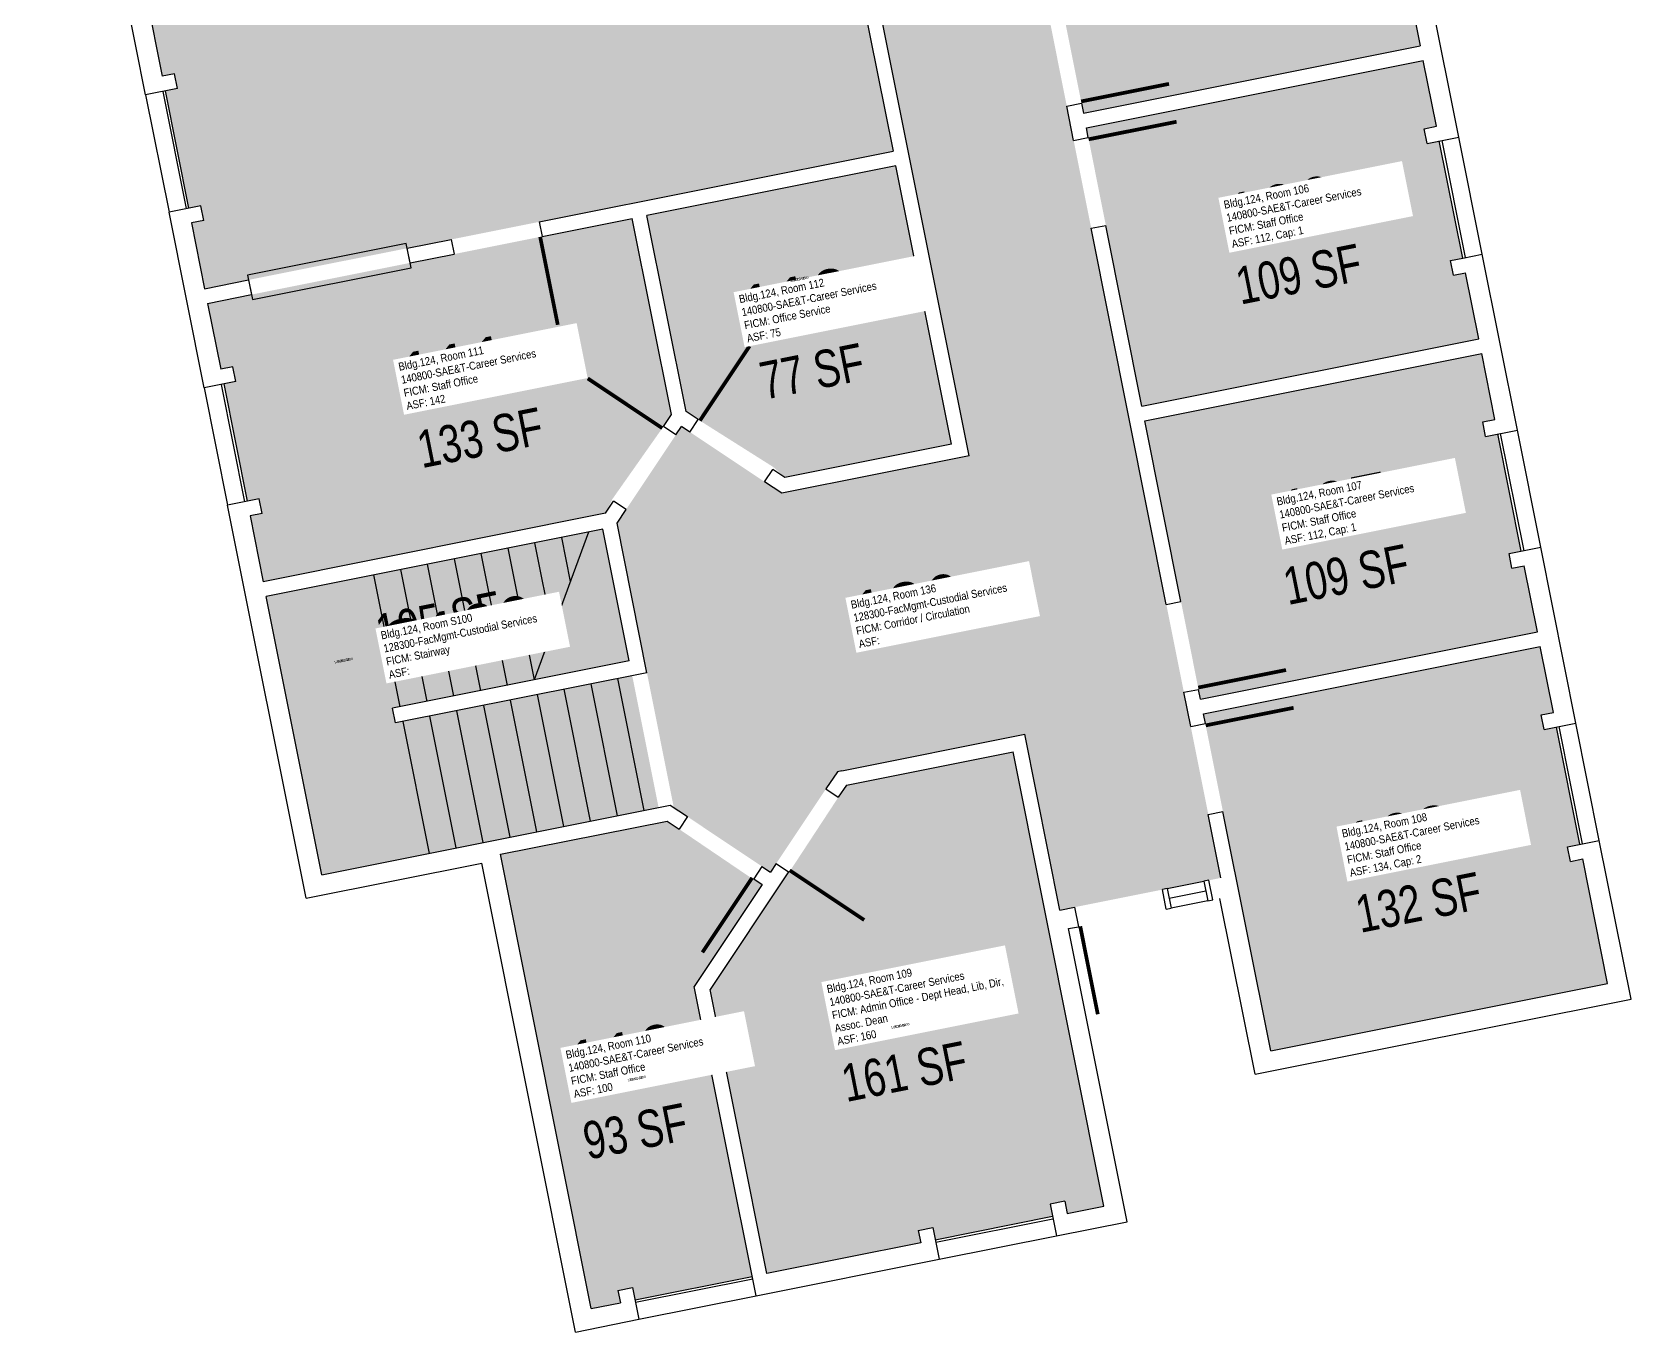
# Model space of a CAD drawing. Header units: inches. Extents: x 69201241 to 69203021, y 27664788 to 27666804.
# Drawn here: x 69201522 to 69202164, y 27664788 to 27665310 of the extents above; entities that cross this region are included whole.
import ezdxf
from ezdxf.enums import TextEntityAlignment as Align

# ---------------------------------------------------------------- set-up
doc = ezdxf.new("R2010")
doc.units = ezdxf.units.IN
doc.header["$LTSCALE"] = 100
doc.header["$MEASUREMENT"] = 0
for name, color, linetype in [('A-DOOR', 2, 'CONTINUOUS'), ('A-FLOR', 3, 'CONTINUOUS'), ('A-GLAZ', 1, 'CONTINUOUS'), ('A-IDEN-RNUM', 7, 'CONTINUOUS'), ('A-IDEN-SNUM', 4, 'CONTINUOUS'), ('A-IDEN-VNUM', 4, 'CONTINUOUS'), ('A-WALL', 5, 'CONTINUOUS'), ('AREA-TEXT', 3, 'CONTINUOUS'), ('Rooms-Category-Color', 7, 'CONTINUOUS'), ('Rooms-College-Color', 7, 'CONTINUOUS'), ('Rooms-Department-Color', 7, 'CONTINUOUS'), ('Rooms-Division-Color', 7, 'CONTINUOUS'), ('Rooms-Information', 7, 'CONTINUOUS')]:
    doc.layers.add(name, color=color, linetype=linetype)
doc.styles.add('CP_AREA', font='arial.ttf', dxfattribs={"height": 15})
doc.styles.add('CP_ROOMSNUMBER', font='arial.ttf', dxfattribs={"height": 1})
doc.styles.add('CP_ROOMVNUMBER', font='arial.ttf', dxfattribs={"width": 0.85, "height": 0.075})

msp = doc.modelspace()

# ---------------------------------------------------------------- hatches: boundary and pattern name
at = {"layer": 'Rooms-Category-Color', "true_color": 0xadadad}
for points in [[(69201934.87, 27664957.33), (69201920.76, 27665027.94), (69201850.16, 27665013.83), (69201847.22, 27665013.24), (69201845.5, 27665012.9), (69201840.88, 27665005.97), (69201820.91, 27664976.02), (69201818.63, 27664972.6), (69201815.2, 27664974.88), (69201785.25, 27664994.86), (69201779.8, 27664998.49), (69201768.97, 27665052.67), (69201767.8, 27665058.56), (69201757.41, 27665110.53), (69201756.97, 27665112.73), (69201760.61, 27665118.19), (69201780.58, 27665148.14), (69201782.86, 27665151.56), (69201786.29, 27665149.28), (69201816.24, 27665129.3), (69201823.16, 27665124.69), (69201898.42, 27665139.73), (69201812.2, 27665571.2), (69201805.15, 27665606.5), (69201778.89, 27665737.9), (69201771.84, 27665773.2), (69201764.98, 27665807.52), (69201767.92, 27665808.11), (69201829.7, 27665820.46), (69201830.29, 27665817.51), (69201831.46, 27665811.63), (69201836.56, 27665786.13), (69201843.61, 27665750.83), (69201846.36, 27665737.1), (69201849.1, 27665723.38), (69201850.27, 27665717.49), (69201853.41, 27665701.8), (69201867.71, 27665630.22), (69201869.28, 27665622.37), (69201883.59, 27665550.79), (69201886.72, 27665535.1), (69201887.9, 27665529.21), (69201890.64, 27665515.49), (69201893.38, 27665501.76), (69201900.44, 27665466.46), (69201905.53, 27665440.96), (69201906.71, 27665435.08), (69201924.35, 27665346.82), (69201925.52, 27665340.94), (69201930.62, 27665315.44), (69201937.67, 27665280.14), (69201940.41, 27665266.41), (69201943.16, 27665252.68), (69201944.33, 27665246.8), (69201947.47, 27665231.11), (69201961.77, 27665159.52), (69201963.34, 27665151.68), (69201972.35, 27665106.57), (69201977.64, 27665080.09), (69201984.7, 27665044.79), (69201985.48, 27665040.87), (69201987.44, 27665031.06), (69201994.5, 27664995.76), (69201999.59, 27664970.27), (69201940.76, 27664958.51)], [(69201773.67, 27664998.54), (69201638.35, 27664971.5), (69201616.2, 27665082.31), (69201616.01, 27665083.29), (69201751.33, 27665110.33), (69201761.91, 27665057.38), (69201666.79, 27665038.37), (69201667.97, 27665032.49), (69201763.09, 27665051.5)]]:
    msp.add_hatch(color=253, dxfattribs=at).paths.add_polyline_path(points)
at = {"layer": 'Rooms-Category-Color', "true_color": 0xfa9ba3}
for points in [[(69201542.72, 27665475.54), (69201537.82, 27665474.56), (69201528.42, 27665521.62), (69201533.32, 27665522.6), (69201532.14, 27665528.49), (69201527.24, 27665527.51), (69201522.14, 27665553), (69201521.95, 27665553.99), (69201798.48, 27665609.24), (69201799.27, 27665605.32), (69201806.32, 27665570.02), (69201867.85, 27665262.11), (69201725.66, 27665233.69), (69201690.36, 27665226.64), (69201672.71, 27665223.11), (69201608.97, 27665210.38), (69201591.32, 27665206.85), (69201586.03, 27665233.32), (69201590.93, 27665234.3), (69201589.75, 27665240.19), (69201584.85, 27665239.21), (69201578.38, 27665271.57), (69201577.21, 27665277.45), (69201575.44, 27665286.28), (69201580.35, 27665287.26), (69201579.17, 27665293.14), (69201574.27, 27665292.16), (69201562.51, 27665351), (69201567.41, 27665351.98), (69201566.24, 27665357.86), (69201561.34, 27665356.88), (69201559.57, 27665365.71), (69201558.4, 27665371.59), (69201551.93, 27665403.95), (69201556.83, 27665404.93), (69201555.66, 27665410.81), (69201550.75, 27665409.84), (69201540.76, 27665459.85), (69201539.58, 27665465.73), (69201539, 27665468.67), (69201543.9, 27665469.65)], [(69202074.37, 27665330.91), (69202069.47, 27665329.93), (69202068.29, 27665335.81), (69202073.2, 27665336.79), (69202063.79, 27665383.86), (69202058.89, 27665382.88), (69202057.71, 27665388.77), (69202062.61, 27665389.75), (69202057.32, 27665416.22), (69201922, 27665389.18), (69201936.5, 27665316.62), (69201943.55, 27665281.31), (69201944.34, 27665277.39), (69202079.66, 27665304.43)], [(69202082.4, 27665265.21), (69202081.23, 27665271.09), (69202086.13, 27665272.07), (69202080.84, 27665298.55), (69201945.51, 27665271.51), (69201946.3, 27665267.59), (69201953.35, 27665232.28), (69201967.85, 27665159.72), (69202103.18, 27665186.76), (69202097.89, 27665213.24), (69202092.98, 27665212.26), (69202091.81, 27665218.14), (69202096.71, 27665219.12), (69202087.3, 27665266.19)], [(69201789.62, 27665154.27), (69201819.78, 27665135.23), (69201824.42, 27665131.06), (69201891.36, 27665144.43), (69201869.03, 27665256.22), (69201769, 27665236.24), (69201784.73, 27665157.53)], [(69201613.27, 27665122.51), (69201614.44, 27665116.63), (69201609.54, 27665115.65), (69201611.11, 27665107.81), (69201614.64, 27665090.16), (69201614.83, 27665089.17), (69201752.38, 27665116.66), (69201755.06, 27665122.3), (69201775.59, 27665151.47), (69201778.85, 27665156.35), (69201763.12, 27665235.06), (69201726.84, 27665227.81), (69201691.53, 27665220.76), (69201673.88, 27665217.23), (69201610.14, 27665204.49), (69201592.49, 27665200.96), (69201596.02, 27665183.31), (69201597.2, 27665177.43), (69201597.78, 27665174.49), (69201602.69, 27665175.47), (69201603.86, 27665169.58), (69201598.96, 27665168.6), (69201608.37, 27665121.53)], [(69202115.32, 27665100.47), (69202120.22, 27665101.45), (69202110.82, 27665148.52), (69202105.92, 27665147.54), (69202104.74, 27665153.42), (69202109.64, 27665154.4), (69202104.35, 27665180.88), (69201969.03, 27665153.83), (69201983.53, 27665081.27), (69201990.58, 27665045.97), (69201991.37, 27665042.04), (69202126.69, 27665069.09), (69202121.4, 27665095.56), (69202116.5, 27665094.58)], [(69201993.33, 27665032.24), (69202000.38, 27664996.94), (69202019.58, 27664900.84), (69202154.91, 27664927.88), (69202144.92, 27664977.89), (69202140.01, 27664976.91), (69202138.84, 27664982.79), (69202143.74, 27664983.77), (69202134.33, 27665030.84), (69202129.43, 27665029.86), (69202128.25, 27665035.75), (69202133.16, 27665036.73), (69202127.87, 27665063.2), (69201992.54, 27665036.16)], [(69201820.28, 27664963.85), (69201826.13, 27664972.54), (69201845.88, 27665002.64), (69201846.63, 27665003.78), (69201847.74, 27665005.45), (69201849.11, 27665007.5), (69201916.05, 27665020.88), (69201952.5, 27664838.48), (69201937.79, 27664835.54), (69201936.81, 27664840.45), (69201930.93, 27664839.27), (69201931.91, 27664834.37), (69201884.84, 27664824.96), (69201883.86, 27664829.86), (69201877.98, 27664828.69), (69201878.96, 27664823.79), (69201817.18, 27664811.44), (69201794.4, 27664925.45)], [(69201764.22, 27664800.86), (69201811.29, 27664810.27), (69201788.02, 27664926.71), (69201815.12, 27664967.35), (69201811.72, 27664969.66), (69201781.92, 27664989.86), (69201780.79, 27664990.62), (69201778.92, 27664991.43), (69201777.07, 27664993.1), (69201710.13, 27664979.73), (69201746.57, 27664797.33), (69201758.34, 27664799.68), (69201757.36, 27664804.59), (69201763.24, 27664805.76)]]:
    msp.add_hatch(color=241, dxfattribs=at).paths.add_polyline_path(points)
at = {"layer": 'Rooms-College-Color', "true_color": 0xadadad}
for points in [[(69201934.87, 27664957.33), (69201920.76, 27665027.94), (69201850.16, 27665013.83), (69201847.22, 27665013.24), (69201845.5, 27665012.9), (69201840.88, 27665005.97), (69201820.91, 27664976.02), (69201818.63, 27664972.6), (69201815.2, 27664974.88), (69201785.25, 27664994.86), (69201779.8, 27664998.49), (69201768.97, 27665052.67), (69201767.8, 27665058.56), (69201757.41, 27665110.53), (69201756.97, 27665112.73), (69201760.61, 27665118.19), (69201780.58, 27665148.14), (69201782.86, 27665151.56), (69201786.29, 27665149.28), (69201816.24, 27665129.3), (69201823.16, 27665124.69), (69201898.42, 27665139.73), (69201812.2, 27665571.2), (69201805.15, 27665606.5), (69201778.89, 27665737.9), (69201771.84, 27665773.2), (69201764.98, 27665807.52), (69201767.92, 27665808.11), (69201829.7, 27665820.46), (69201830.29, 27665817.51), (69201831.46, 27665811.63), (69201836.56, 27665786.13), (69201843.61, 27665750.83), (69201846.36, 27665737.1), (69201849.1, 27665723.38), (69201850.27, 27665717.49), (69201853.41, 27665701.8), (69201867.71, 27665630.22), (69201869.28, 27665622.37), (69201883.59, 27665550.79), (69201886.72, 27665535.1), (69201887.9, 27665529.21), (69201890.64, 27665515.49), (69201893.38, 27665501.76), (69201900.44, 27665466.46), (69201905.53, 27665440.96), (69201906.71, 27665435.08), (69201924.35, 27665346.82), (69201925.52, 27665340.94), (69201930.62, 27665315.44), (69201937.67, 27665280.14), (69201940.41, 27665266.41), (69201943.16, 27665252.68), (69201944.33, 27665246.8), (69201947.47, 27665231.11), (69201961.77, 27665159.52), (69201963.34, 27665151.68), (69201972.35, 27665106.57), (69201977.64, 27665080.09), (69201984.7, 27665044.79), (69201985.48, 27665040.87), (69201987.44, 27665031.06), (69201994.5, 27664995.76), (69201999.59, 27664970.27), (69201940.76, 27664958.51)], [(69201773.67, 27664998.54), (69201638.35, 27664971.5), (69201616.2, 27665082.31), (69201616.01, 27665083.29), (69201751.33, 27665110.33), (69201761.91, 27665057.38), (69201666.79, 27665038.37), (69201667.97, 27665032.49), (69201763.09, 27665051.5)]]:
    msp.add_hatch(color=253, dxfattribs=at).paths.add_polyline_path(points)
at = {"layer": 'Rooms-College-Color', "true_color": 0x80bc67}
for points in [[(69201542.72, 27665475.54), (69201537.82, 27665474.56), (69201528.42, 27665521.62), (69201533.32, 27665522.6), (69201532.14, 27665528.49), (69201527.24, 27665527.51), (69201522.14, 27665553), (69201521.95, 27665553.99), (69201798.48, 27665609.24), (69201799.27, 27665605.32), (69201806.32, 27665570.02), (69201867.85, 27665262.11), (69201725.66, 27665233.69), (69201690.36, 27665226.64), (69201672.71, 27665223.11), (69201608.97, 27665210.38), (69201591.32, 27665206.85), (69201586.03, 27665233.32), (69201590.93, 27665234.3), (69201589.75, 27665240.19), (69201584.85, 27665239.21), (69201578.38, 27665271.57), (69201577.21, 27665277.45), (69201575.44, 27665286.28), (69201580.35, 27665287.26), (69201579.17, 27665293.14), (69201574.27, 27665292.16), (69201562.51, 27665351), (69201567.41, 27665351.98), (69201566.24, 27665357.86), (69201561.34, 27665356.88), (69201559.57, 27665365.71), (69201558.4, 27665371.59), (69201551.93, 27665403.95), (69201556.83, 27665404.93), (69201555.66, 27665410.81), (69201550.75, 27665409.84), (69201540.76, 27665459.85), (69201539.58, 27665465.73), (69201539, 27665468.67), (69201543.9, 27665469.65)], [(69202074.37, 27665330.91), (69202069.47, 27665329.93), (69202068.29, 27665335.81), (69202073.2, 27665336.79), (69202063.79, 27665383.86), (69202058.89, 27665382.88), (69202057.71, 27665388.77), (69202062.61, 27665389.75), (69202057.32, 27665416.22), (69201922, 27665389.18), (69201936.5, 27665316.62), (69201943.55, 27665281.31), (69201944.34, 27665277.39), (69202079.66, 27665304.43)], [(69202082.4, 27665265.21), (69202081.23, 27665271.09), (69202086.13, 27665272.07), (69202080.84, 27665298.55), (69201945.51, 27665271.51), (69201946.3, 27665267.59), (69201953.35, 27665232.28), (69201967.85, 27665159.72), (69202103.18, 27665186.76), (69202097.89, 27665213.24), (69202092.98, 27665212.26), (69202091.81, 27665218.14), (69202096.71, 27665219.12), (69202087.3, 27665266.19)], [(69201789.62, 27665154.27), (69201819.78, 27665135.23), (69201824.42, 27665131.06), (69201891.36, 27665144.43), (69201869.03, 27665256.22), (69201769, 27665236.24), (69201784.73, 27665157.53)], [(69201613.27, 27665122.51), (69201614.44, 27665116.63), (69201609.54, 27665115.65), (69201611.11, 27665107.81), (69201614.64, 27665090.16), (69201614.83, 27665089.17), (69201752.38, 27665116.66), (69201755.06, 27665122.3), (69201775.59, 27665151.47), (69201778.85, 27665156.35), (69201763.12, 27665235.06), (69201726.84, 27665227.81), (69201691.53, 27665220.76), (69201673.88, 27665217.23), (69201610.14, 27665204.49), (69201592.49, 27665200.96), (69201596.02, 27665183.31), (69201597.2, 27665177.43), (69201597.78, 27665174.49), (69201602.69, 27665175.47), (69201603.86, 27665169.58), (69201598.96, 27665168.6), (69201608.37, 27665121.53)], [(69202115.32, 27665100.47), (69202120.22, 27665101.45), (69202110.82, 27665148.52), (69202105.92, 27665147.54), (69202104.74, 27665153.42), (69202109.64, 27665154.4), (69202104.35, 27665180.88), (69201969.03, 27665153.83), (69201983.53, 27665081.27), (69201990.58, 27665045.97), (69201991.37, 27665042.04), (69202126.69, 27665069.09), (69202121.4, 27665095.56), (69202116.5, 27665094.58)], [(69201993.33, 27665032.24), (69202000.38, 27664996.94), (69202019.58, 27664900.84), (69202154.91, 27664927.88), (69202144.92, 27664977.89), (69202140.01, 27664976.91), (69202138.84, 27664982.79), (69202143.74, 27664983.77), (69202134.33, 27665030.84), (69202129.43, 27665029.86), (69202128.25, 27665035.75), (69202133.16, 27665036.73), (69202127.87, 27665063.2), (69201992.54, 27665036.16)], [(69201820.28, 27664963.85), (69201826.13, 27664972.54), (69201845.88, 27665002.64), (69201846.63, 27665003.78), (69201847.74, 27665005.45), (69201849.11, 27665007.5), (69201916.05, 27665020.88), (69201952.5, 27664838.48), (69201937.79, 27664835.54), (69201936.81, 27664840.45), (69201930.93, 27664839.27), (69201931.91, 27664834.37), (69201884.84, 27664824.96), (69201883.86, 27664829.86), (69201877.98, 27664828.69), (69201878.96, 27664823.79), (69201817.18, 27664811.44), (69201794.4, 27664925.45)], [(69201764.22, 27664800.86), (69201811.29, 27664810.27), (69201788.02, 27664926.71), (69201815.12, 27664967.35), (69201811.72, 27664969.66), (69201781.92, 27664989.86), (69201780.79, 27664990.62), (69201778.92, 27664991.43), (69201777.07, 27664993.1), (69201710.13, 27664979.73), (69201746.57, 27664797.33), (69201758.34, 27664799.68), (69201757.36, 27664804.59), (69201763.24, 27664805.76)]]:
    msp.add_hatch(color=83, dxfattribs=at).paths.add_polyline_path(points)
at = {"layer": 'Rooms-Department-Color', "true_color": 0xacacac}
for points in [[(69201934.87, 27664957.33), (69201920.76, 27665027.94), (69201850.16, 27665013.83), (69201847.22, 27665013.24), (69201845.5, 27665012.9), (69201840.88, 27665005.97), (69201820.91, 27664976.02), (69201818.63, 27664972.6), (69201815.2, 27664974.88), (69201785.25, 27664994.86), (69201779.8, 27664998.49), (69201768.97, 27665052.67), (69201767.8, 27665058.56), (69201757.41, 27665110.53), (69201756.97, 27665112.73), (69201760.61, 27665118.19), (69201780.58, 27665148.14), (69201782.86, 27665151.56), (69201786.29, 27665149.28), (69201816.24, 27665129.3), (69201823.16, 27665124.69), (69201898.42, 27665139.73), (69201812.2, 27665571.2), (69201805.15, 27665606.5), (69201778.89, 27665737.9), (69201771.84, 27665773.2), (69201764.98, 27665807.52), (69201767.92, 27665808.11), (69201829.7, 27665820.46), (69201830.29, 27665817.51), (69201831.46, 27665811.63), (69201836.56, 27665786.13), (69201843.61, 27665750.83), (69201846.36, 27665737.1), (69201849.1, 27665723.38), (69201850.27, 27665717.49), (69201853.41, 27665701.8), (69201867.71, 27665630.22), (69201869.28, 27665622.37), (69201883.59, 27665550.79), (69201886.72, 27665535.1), (69201887.9, 27665529.21), (69201890.64, 27665515.49), (69201893.38, 27665501.76), (69201900.44, 27665466.46), (69201905.53, 27665440.96), (69201906.71, 27665435.08), (69201924.35, 27665346.82), (69201925.52, 27665340.94), (69201930.62, 27665315.44), (69201937.67, 27665280.14), (69201940.41, 27665266.41), (69201943.16, 27665252.68), (69201944.33, 27665246.8), (69201947.47, 27665231.11), (69201961.77, 27665159.52), (69201963.34, 27665151.68), (69201972.35, 27665106.57), (69201977.64, 27665080.09), (69201984.7, 27665044.79), (69201985.48, 27665040.87), (69201987.44, 27665031.06), (69201994.5, 27664995.76), (69201999.59, 27664970.27), (69201940.76, 27664958.51)], [(69201773.67, 27664998.54), (69201638.35, 27664971.5), (69201616.2, 27665082.31), (69201616.01, 27665083.29), (69201751.33, 27665110.33), (69201761.91, 27665057.38), (69201666.79, 27665038.37), (69201667.97, 27665032.49), (69201763.09, 27665051.5)]]:
    msp.add_hatch(color=253, dxfattribs=at).paths.add_polyline_path(points)
at = {"layer": 'Rooms-Department-Color', "true_color": 0x604aed}
for points in [[(69201542.72, 27665475.54), (69201537.82, 27665474.56), (69201528.42, 27665521.62), (69201533.32, 27665522.6), (69201532.14, 27665528.49), (69201527.24, 27665527.51), (69201522.14, 27665553), (69201521.95, 27665553.99), (69201798.48, 27665609.24), (69201799.27, 27665605.32), (69201806.32, 27665570.02), (69201867.85, 27665262.11), (69201725.66, 27665233.69), (69201690.36, 27665226.64), (69201672.71, 27665223.11), (69201608.97, 27665210.38), (69201591.32, 27665206.85), (69201586.03, 27665233.32), (69201590.93, 27665234.3), (69201589.75, 27665240.19), (69201584.85, 27665239.21), (69201578.38, 27665271.57), (69201577.21, 27665277.45), (69201575.44, 27665286.28), (69201580.35, 27665287.26), (69201579.17, 27665293.14), (69201574.27, 27665292.16), (69201562.51, 27665351), (69201567.41, 27665351.98), (69201566.24, 27665357.86), (69201561.34, 27665356.88), (69201559.57, 27665365.71), (69201558.4, 27665371.59), (69201551.93, 27665403.95), (69201556.83, 27665404.93), (69201555.66, 27665410.81), (69201550.75, 27665409.84), (69201540.76, 27665459.85), (69201539.58, 27665465.73), (69201539, 27665468.67), (69201543.9, 27665469.65)], [(69202074.37, 27665330.91), (69202069.47, 27665329.93), (69202068.29, 27665335.81), (69202073.2, 27665336.79), (69202063.79, 27665383.86), (69202058.89, 27665382.88), (69202057.71, 27665388.77), (69202062.61, 27665389.75), (69202057.32, 27665416.22), (69201922, 27665389.18), (69201936.5, 27665316.62), (69201943.55, 27665281.31), (69201944.34, 27665277.39), (69202079.66, 27665304.43)], [(69202082.4, 27665265.21), (69202081.23, 27665271.09), (69202086.13, 27665272.07), (69202080.84, 27665298.55), (69201945.51, 27665271.51), (69201946.3, 27665267.59), (69201953.35, 27665232.28), (69201967.85, 27665159.72), (69202103.18, 27665186.76), (69202097.89, 27665213.24), (69202092.98, 27665212.26), (69202091.81, 27665218.14), (69202096.71, 27665219.12), (69202087.3, 27665266.19)], [(69201789.62, 27665154.27), (69201819.78, 27665135.23), (69201824.42, 27665131.06), (69201891.36, 27665144.43), (69201869.03, 27665256.22), (69201769, 27665236.24), (69201784.73, 27665157.53)], [(69201613.27, 27665122.51), (69201614.44, 27665116.63), (69201609.54, 27665115.65), (69201611.11, 27665107.81), (69201614.64, 27665090.16), (69201614.83, 27665089.17), (69201752.38, 27665116.66), (69201755.06, 27665122.3), (69201775.59, 27665151.47), (69201778.85, 27665156.35), (69201763.12, 27665235.06), (69201726.84, 27665227.81), (69201691.53, 27665220.76), (69201673.88, 27665217.23), (69201610.14, 27665204.49), (69201592.49, 27665200.96), (69201596.02, 27665183.31), (69201597.2, 27665177.43), (69201597.78, 27665174.49), (69201602.69, 27665175.47), (69201603.86, 27665169.58), (69201598.96, 27665168.6), (69201608.37, 27665121.53)], [(69202115.32, 27665100.47), (69202120.22, 27665101.45), (69202110.82, 27665148.52), (69202105.92, 27665147.54), (69202104.74, 27665153.42), (69202109.64, 27665154.4), (69202104.35, 27665180.88), (69201969.03, 27665153.83), (69201983.53, 27665081.27), (69201990.58, 27665045.97), (69201991.37, 27665042.04), (69202126.69, 27665069.09), (69202121.4, 27665095.56), (69202116.5, 27665094.58)], [(69201993.33, 27665032.24), (69202000.38, 27664996.94), (69202019.58, 27664900.84), (69202154.91, 27664927.88), (69202144.92, 27664977.89), (69202140.01, 27664976.91), (69202138.84, 27664982.79), (69202143.74, 27664983.77), (69202134.33, 27665030.84), (69202129.43, 27665029.86), (69202128.25, 27665035.75), (69202133.16, 27665036.73), (69202127.87, 27665063.2), (69201992.54, 27665036.16)], [(69201820.28, 27664963.85), (69201826.13, 27664972.54), (69201845.88, 27665002.64), (69201846.63, 27665003.78), (69201847.74, 27665005.45), (69201849.11, 27665007.5), (69201916.05, 27665020.88), (69201952.5, 27664838.48), (69201937.79, 27664835.54), (69201936.81, 27664840.45), (69201930.93, 27664839.27), (69201931.91, 27664834.37), (69201884.84, 27664824.96), (69201883.86, 27664829.86), (69201877.98, 27664828.69), (69201878.96, 27664823.79), (69201817.18, 27664811.44), (69201794.4, 27664925.45)], [(69201764.22, 27664800.86), (69201811.29, 27664810.27), (69201788.02, 27664926.71), (69201815.12, 27664967.35), (69201811.72, 27664969.66), (69201781.92, 27664989.86), (69201780.79, 27664990.62), (69201778.92, 27664991.43), (69201777.07, 27664993.1), (69201710.13, 27664979.73), (69201746.57, 27664797.33), (69201758.34, 27664799.68), (69201757.36, 27664804.59), (69201763.24, 27664805.76)]]:
    msp.add_hatch(color=173, dxfattribs=at).paths.add_polyline_path(points)
at = {"layer": 'Rooms-Division-Color', "true_color": 0xadadad}
for points in [[(69201934.87, 27664957.33), (69201920.76, 27665027.94), (69201850.16, 27665013.83), (69201847.22, 27665013.24), (69201845.5, 27665012.9), (69201840.88, 27665005.97), (69201820.91, 27664976.02), (69201818.63, 27664972.6), (69201815.2, 27664974.88), (69201785.25, 27664994.86), (69201779.8, 27664998.49), (69201768.97, 27665052.67), (69201767.8, 27665058.56), (69201757.41, 27665110.53), (69201756.97, 27665112.73), (69201760.61, 27665118.19), (69201780.58, 27665148.14), (69201782.86, 27665151.56), (69201786.29, 27665149.28), (69201816.24, 27665129.3), (69201823.16, 27665124.69), (69201898.42, 27665139.73), (69201812.2, 27665571.2), (69201805.15, 27665606.5), (69201778.89, 27665737.9), (69201771.84, 27665773.2), (69201764.98, 27665807.52), (69201767.92, 27665808.11), (69201829.7, 27665820.46), (69201830.29, 27665817.51), (69201831.46, 27665811.63), (69201836.56, 27665786.13), (69201843.61, 27665750.83), (69201846.36, 27665737.1), (69201849.1, 27665723.38), (69201850.27, 27665717.49), (69201853.41, 27665701.8), (69201867.71, 27665630.22), (69201869.28, 27665622.37), (69201883.59, 27665550.79), (69201886.72, 27665535.1), (69201887.9, 27665529.21), (69201890.64, 27665515.49), (69201893.38, 27665501.76), (69201900.44, 27665466.46), (69201905.53, 27665440.96), (69201906.71, 27665435.08), (69201924.35, 27665346.82), (69201925.52, 27665340.94), (69201930.62, 27665315.44), (69201937.67, 27665280.14), (69201940.41, 27665266.41), (69201943.16, 27665252.68), (69201944.33, 27665246.8), (69201947.47, 27665231.11), (69201961.77, 27665159.52), (69201963.34, 27665151.68), (69201972.35, 27665106.57), (69201977.64, 27665080.09), (69201984.7, 27665044.79), (69201985.48, 27665040.87), (69201987.44, 27665031.06), (69201994.5, 27664995.76), (69201999.59, 27664970.27), (69201940.76, 27664958.51)], [(69201773.67, 27664998.54), (69201638.35, 27664971.5), (69201616.2, 27665082.31), (69201616.01, 27665083.29), (69201751.33, 27665110.33), (69201761.91, 27665057.38), (69201666.79, 27665038.37), (69201667.97, 27665032.49), (69201763.09, 27665051.5)]]:
    msp.add_hatch(color=253, dxfattribs=at).paths.add_polyline_path(points)
at = {"layer": 'Rooms-Division-Color', "true_color": 0x604aed}
for points in [[(69201542.72, 27665475.54), (69201537.82, 27665474.56), (69201528.42, 27665521.62), (69201533.32, 27665522.6), (69201532.14, 27665528.49), (69201527.24, 27665527.51), (69201522.14, 27665553), (69201521.95, 27665553.99), (69201798.48, 27665609.24), (69201799.27, 27665605.32), (69201806.32, 27665570.02), (69201867.85, 27665262.11), (69201725.66, 27665233.69), (69201690.36, 27665226.64), (69201672.71, 27665223.11), (69201608.97, 27665210.38), (69201591.32, 27665206.85), (69201586.03, 27665233.32), (69201590.93, 27665234.3), (69201589.75, 27665240.19), (69201584.85, 27665239.21), (69201578.38, 27665271.57), (69201577.21, 27665277.45), (69201575.44, 27665286.28), (69201580.35, 27665287.26), (69201579.17, 27665293.14), (69201574.27, 27665292.16), (69201562.51, 27665351), (69201567.41, 27665351.98), (69201566.24, 27665357.86), (69201561.34, 27665356.88), (69201559.57, 27665365.71), (69201558.4, 27665371.59), (69201551.93, 27665403.95), (69201556.83, 27665404.93), (69201555.66, 27665410.81), (69201550.75, 27665409.84), (69201540.76, 27665459.85), (69201539.58, 27665465.73), (69201539, 27665468.67), (69201543.9, 27665469.65)], [(69202074.37, 27665330.91), (69202069.47, 27665329.93), (69202068.29, 27665335.81), (69202073.2, 27665336.79), (69202063.79, 27665383.86), (69202058.89, 27665382.88), (69202057.71, 27665388.77), (69202062.61, 27665389.75), (69202057.32, 27665416.22), (69201922, 27665389.18), (69201936.5, 27665316.62), (69201943.55, 27665281.31), (69201944.34, 27665277.39), (69202079.66, 27665304.43)], [(69202082.4, 27665265.21), (69202081.23, 27665271.09), (69202086.13, 27665272.07), (69202080.84, 27665298.55), (69201945.51, 27665271.51), (69201946.3, 27665267.59), (69201953.35, 27665232.28), (69201967.85, 27665159.72), (69202103.18, 27665186.76), (69202097.89, 27665213.24), (69202092.98, 27665212.26), (69202091.81, 27665218.14), (69202096.71, 27665219.12), (69202087.3, 27665266.19)], [(69201789.62, 27665154.27), (69201819.78, 27665135.23), (69201824.42, 27665131.06), (69201891.36, 27665144.43), (69201869.03, 27665256.22), (69201769, 27665236.24), (69201784.73, 27665157.53)], [(69201613.27, 27665122.51), (69201614.44, 27665116.63), (69201609.54, 27665115.65), (69201611.11, 27665107.81), (69201614.64, 27665090.16), (69201614.83, 27665089.17), (69201752.38, 27665116.66), (69201755.06, 27665122.3), (69201775.59, 27665151.47), (69201778.85, 27665156.35), (69201763.12, 27665235.06), (69201726.84, 27665227.81), (69201691.53, 27665220.76), (69201673.88, 27665217.23), (69201610.14, 27665204.49), (69201592.49, 27665200.96), (69201596.02, 27665183.31), (69201597.2, 27665177.43), (69201597.78, 27665174.49), (69201602.69, 27665175.47), (69201603.86, 27665169.58), (69201598.96, 27665168.6), (69201608.37, 27665121.53)], [(69202115.32, 27665100.47), (69202120.22, 27665101.45), (69202110.82, 27665148.52), (69202105.92, 27665147.54), (69202104.74, 27665153.42), (69202109.64, 27665154.4), (69202104.35, 27665180.88), (69201969.03, 27665153.83), (69201983.53, 27665081.27), (69201990.58, 27665045.97), (69201991.37, 27665042.04), (69202126.69, 27665069.09), (69202121.4, 27665095.56), (69202116.5, 27665094.58)], [(69201993.33, 27665032.24), (69202000.38, 27664996.94), (69202019.58, 27664900.84), (69202154.91, 27664927.88), (69202144.92, 27664977.89), (69202140.01, 27664976.91), (69202138.84, 27664982.79), (69202143.74, 27664983.77), (69202134.33, 27665030.84), (69202129.43, 27665029.86), (69202128.25, 27665035.75), (69202133.16, 27665036.73), (69202127.87, 27665063.2), (69201992.54, 27665036.16)], [(69201820.28, 27664963.85), (69201826.13, 27664972.54), (69201845.88, 27665002.64), (69201846.63, 27665003.78), (69201847.74, 27665005.45), (69201849.11, 27665007.5), (69201916.05, 27665020.88), (69201952.5, 27664838.48), (69201937.79, 27664835.54), (69201936.81, 27664840.45), (69201930.93, 27664839.27), (69201931.91, 27664834.37), (69201884.84, 27664824.96), (69201883.86, 27664829.86), (69201877.98, 27664828.69), (69201878.96, 27664823.79), (69201817.18, 27664811.44), (69201794.4, 27664925.45)], [(69201764.22, 27664800.86), (69201811.29, 27664810.27), (69201788.02, 27664926.71), (69201815.12, 27664967.35), (69201811.72, 27664969.66), (69201781.92, 27664989.86), (69201780.79, 27664990.62), (69201778.92, 27664991.43), (69201777.07, 27664993.1), (69201710.13, 27664979.73), (69201746.57, 27664797.33), (69201758.34, 27664799.68), (69201757.36, 27664804.59), (69201763.24, 27664805.76)]]:
    msp.add_hatch(color=173, dxfattribs=at).paths.add_polyline_path(points)

# ---------------------------------------------------------------- linework, layer by layer
at = {"layer": 'A-DOOR'}
for points in [[(69201943.41, 27665282.05, 1.5, 1.5, 0), (69201978.71, 27665289.1, 0, 0, 0), (69201978.56, 27665289.84, 0, 0, 0.414214), (69201935.03, 27665316.32, 0, 0, 0.414214)], [(69201946.44, 27665266.85, 1.5, 1.5, 0), (69201981.75, 27665273.9, 0, 0, 0), (69201981.89, 27665273.17, 0, 0, -0.414214), (69201951.88, 27665231.99, 0, 0, -0.414214)], [(69201726.1, 27665227.66, 1.5, 1.5, 0), (69201733.16, 27665192.36, 0, 0, 0), (69201732.42, 27665192.21, 0, 0, -0.414214), (69201691.24, 27665222.23, 0, 0, -0.414214)], [(69201790.24, 27665153.85, 1.5, 1.5, 0), (69201810.21, 27665183.81, 0, 0, 0), (69201810.84, 27665183.39, 0, 0, -0.414214), (69201818.73, 27665133.05, 0, 0, -0.414214)], [(69201775.17, 27665150.84, 1.5, 1.5, 0), (69201745.22, 27665170.82, 0, 0, 0), (69201744.81, 27665170.19, 0, 0, 0.414214), (69201756.86, 27665120.69, 0, 0, 0.414214)], [(69201990.44, 27665046.7, 1.5, 1.5, 0), (69202025.74, 27665053.76, 0, 0, 0), (69202025.59, 27665054.49, 0, 0, 0.414214), (69201982.06, 27665080.98, 0, 0, 0.414214)], [(69201993.47, 27665031.5, 1.5, 1.5, 0), (69202028.78, 27665038.56, 0, 0, 0), (69202028.92, 27665037.82, 0, 0, -0.414214), (69201998.91, 27664996.64, 0, 0, -0.414214)], [(69201826.32, 27664973.32, 1.5, 1.5, 0), (69201856.27, 27664953.34, 0, 0, 0), (69201856.68, 27664953.97, 0, 0, 0.414214), (69201844.63, 27665003.47, 0, 0, 0.414214)], [(69201811.25, 27664970.31, 1.5, 1.5, 0), (69201791.28, 27664940.36, 0, 0, 0), (69201790.65, 27664940.77, 0, 0, -0.414214), (69201782.76, 27664991.11, 0, 0, -0.414214)], [(69201943.06, 27664950.81, 1.5, 1.5, 0), (69201950.11, 27664915.51, 0, 0, 0), (69201950.85, 27664915.65, 0, 0, 0.414214), (69201977.33, 27664959.19, 0, 0, 0.414214)]]:
    msp.add_lwpolyline(points, format="xyseb", dxfattribs=at)
at = {"layer": 'A-FLOR'}
for p, q in [((69201672.32, 27665225.07), (69201608.58, 27665212.34)), ((69201674.28, 27665215.27), (69201672.32, 27665225.07)), ((69201610.54, 27665202.53), (69201674.28, 27665215.27)), ((69201608.58, 27665212.34), (69201610.54, 27665202.53)), ((69201745.45, 27665109.16), (69201723.67, 27665049.74)), ((69201723.87, 27665104.85), (69201730.93, 27665069.54)), ((69201734.66, 27665107), (69201738.19, 27665089.35)), ((69201691.51, 27665098.38), (69201702.1, 27665045.43)), ((69201702.3, 27665100.54), (69201712.88, 27665047.58)), ((69201713.09, 27665102.69), (69201723.67, 27665049.74)), ((69201659.15, 27665091.91), (69201669.74, 27665038.96)), ((69201669.94, 27665094.07), (69201680.52, 27665041.12)), ((69201680.73, 27665096.22), (69201691.31, 27665043.27)), ((69201735.63, 27665046.01), (69201746.21, 27664993.06)), ((69201746.42, 27665048.16), (69201757, 27664995.21)), ((69201757.21, 27665050.32), (69201767.79, 27664997.37)), ((69201703.27, 27665039.54), (69201713.85, 27664986.59)), ((69201714.06, 27665041.7), (69201724.64, 27664988.75)), ((69201724.85, 27665043.85), (69201735.43, 27664990.9)), ((69201670.91, 27665033.08), (69201681.49, 27664980.12)), ((69201681.7, 27665035.23), (69201692.28, 27664982.28)), ((69201692.49, 27665037.39), (69201703.07, 27664984.43))]:
    msp.add_line(p, q, dxfattribs=at)
at = {"layer": 'A-GLAZ'}
for p, q in [((69201567.6, 27665284.71), (69201577.01, 27665237.64)), ((69201574.46, 27665286.08), (69201583.87, 27665239.01)), ((69201575.44, 27665286.28), (69201584.85, 27665239.21)), ((69202096.71, 27665219.12), (69202087.3, 27665266.19)), ((69202088.29, 27665266.39), (69202097.69, 27665219.32)), ((69202104.56, 27665220.69), (69202095.15, 27665267.76)), ((69201597.98, 27665168.41), (69201607.38, 27665121.34)), ((69201598.96, 27665168.6), (69201608.37, 27665121.53)), ((69201591.11, 27665167.04), (69201600.52, 27665119.97)), ((69202120.22, 27665101.45), (69202110.82, 27665148.52)), ((69202111.8, 27665148.71), (69202121.21, 27665101.64)), ((69202128.07, 27665103.01), (69202118.66, 27665150.08)), ((69202143.74, 27664983.77), (69202134.33, 27665030.84)), ((69202135.31, 27665031.04), (69202144.72, 27664983.97)), ((69202151.58, 27664985.34), (69202142.18, 27665032.41)), ((69201978.02, 27664965.95), (69201992.73, 27664968.89)), ((69201993.51, 27664964.97), (69201978.8, 27664962.03)), ((69201994.3, 27664961.05), (69201979.59, 27664958.11)), ((69201884.84, 27664824.96), (69201931.91, 27664834.37)), ((69201885.04, 27664823.98), (69201932.11, 27664833.39)), ((69201886.41, 27664817.12), (69201933.48, 27664826.52)), ((69201764.22, 27664800.86), (69201811.29, 27664810.27)), ((69201764.42, 27664799.88), (69201811.49, 27664809.28)), ((69201765.79, 27664793.01), (69201812.86, 27664802.42))]:
    msp.add_line(p, q, dxfattribs=at)
at = {"layer": 'A-WALL'}
for p, q in [((69201806.32, 27665570.02), (69201867.85, 27665262.11)), ((69201898.42, 27665139.73), (69201812.2, 27665571.2)), ((69201567.6, 27665284.71), (69201553.49, 27665355.31)), ((69201562.51, 27665351), (69201574.27, 27665292.16)), ((69202095.15, 27665267.76), (69202081.04, 27665338.36)), ((69202074.37, 27665330.91), (69202079.66, 27665304.43)), ((69201944.34, 27665277.39), (69202079.66, 27665304.43)), ((69201945.51, 27665271.51), (69202080.84, 27665298.55)), ((69202086.13, 27665272.07), (69202080.84, 27665298.55)), ((69201579.17, 27665293.14), (69201574.27, 27665292.16)), ((69201580.35, 27665287.26), (69201579.17, 27665293.14)), ((69201580.35, 27665287.26), (69201567.6, 27665284.71)), ((69201937.67, 27665280.14), (69201943.55, 27665281.31)), ((69201940.41, 27665266.41), (69201937.67, 27665280.14)), ((69201943.55, 27665281.31), (69201944.34, 27665277.39)), ((69201946.3, 27665267.59), (69201945.51, 27665271.51)), ((69202081.23, 27665271.09), (69202086.13, 27665272.07)), ((69202082.4, 27665265.21), (69202081.23, 27665271.09)), ((69201940.41, 27665266.41), (69201946.3, 27665267.59)), ((69202082.4, 27665265.21), (69202095.15, 27665267.76)), ((69201725.66, 27665233.69), (69201867.85, 27665262.11)), ((69201869.03, 27665256.22), (69201769, 27665236.24)), ((69201891.36, 27665144.43), (69201869.03, 27665256.22)), ((69201589.75, 27665240.19), (69201577.01, 27665237.64)), ((69201590.93, 27665234.3), (69201589.75, 27665240.19)), ((69201591.11, 27665167.04), (69201577.01, 27665237.64)), ((69201590.93, 27665234.3), (69201586.03, 27665233.32)), ((69201586.03, 27665233.32), (69201591.32, 27665206.85)), ((69201725.66, 27665233.69), (69201726.84, 27665227.81)), ((69201726.84, 27665227.81), (69201763.12, 27665235.06)), ((69201778.85, 27665156.35), (69201763.12, 27665235.06)), ((69201784.73, 27665157.53), (69201769, 27665236.24)), ((69201947.47, 27665231.11), (69201953.35, 27665232.28)), ((69201967.85, 27665159.72), (69201953.35, 27665232.28)), ((69201672.71, 27665223.11), (69201690.36, 27665226.64)), ((69201690.36, 27665226.64), (69201691.53, 27665220.76)), ((69201977.64, 27665080.09), (69201947.47, 27665231.11)), ((69201673.88, 27665217.23), (69201672.71, 27665223.11)), ((69201673.88, 27665217.23), (69201691.53, 27665220.76)), ((69202091.81, 27665218.14), (69202096.71, 27665219.12)), ((69202096.71, 27665219.12), (69202104.56, 27665220.69)), ((69202118.66, 27665150.08), (69202104.56, 27665220.69)), ((69202092.98, 27665212.26), (69202091.81, 27665218.14)), ((69202092.98, 27665212.26), (69202097.89, 27665213.24)), ((69202103.18, 27665186.76), (69202097.89, 27665213.24)), ((69201591.32, 27665206.85), (69201608.97, 27665210.38)), ((69201608.97, 27665210.38), (69201610.14, 27665204.49)), ((69201592.49, 27665200.96), (69201610.14, 27665204.49)), ((69201592.49, 27665200.96), (69201597.78, 27665174.49)), ((69201967.85, 27665159.72), (69202103.18, 27665186.76)), ((69201969.03, 27665153.83), (69202104.35, 27665180.88)), ((69202109.64, 27665154.4), (69202104.35, 27665180.88)), ((69201602.69, 27665175.47), (69201597.78, 27665174.49)), ((69201603.86, 27665169.58), (69201602.69, 27665175.47)), ((69201603.86, 27665169.58), (69201591.11, 27665167.04)), ((69201775.59, 27665151.47), (69201778.85, 27665156.35)), ((69201789.62, 27665154.27), (69201784.73, 27665157.53)), ((69201780.58, 27665148.14), (69201775.59, 27665151.47)), ((69201780.58, 27665148.14), (69201782.86, 27665151.56)), ((69201786.29, 27665149.28), (69201782.86, 27665151.56)), ((69201786.29, 27665149.28), (69201789.62, 27665154.27)), ((69201983.53, 27665081.27), (69201969.03, 27665153.83)), ((69202104.74, 27665153.42), (69202109.64, 27665154.4)), ((69202105.92, 27665147.54), (69202104.74, 27665153.42)), ((69202105.92, 27665147.54), (69202118.66, 27665150.08)), ((69201891.36, 27665144.43), (69201824.42, 27665131.06)), ((69201898.42, 27665139.73), (69201823.16, 27665124.69)), ((69201816.24, 27665129.3), (69201819.57, 27665134.3)), ((69201823.16, 27665124.69), (69201816.24, 27665129.3)), ((69201824.42, 27665131.06), (69201819.57, 27665134.3)), ((69201613.27, 27665122.51), (69201600.52, 27665119.97)), ((69201632.07, 27664962.09), (69201600.52, 27665119.97)), ((69201614.44, 27665116.63), (69201609.54, 27665115.65)), ((69201614.44, 27665116.63), (69201613.27, 27665122.51)), ((69201752.38, 27665116.66), (69201614.83, 27665089.17)), ((69201752.38, 27665116.66), (69201755.62, 27665121.52)), ((69201760.61, 27665118.19), (69201755.62, 27665121.52)), ((69201756.97, 27665112.73), (69201760.61, 27665118.19)), ((69201609.54, 27665115.65), (69201614.83, 27665089.17)), ((69201751.33, 27665110.33), (69201616.01, 27665083.29)), ((69201761.91, 27665057.38), (69201751.33, 27665110.33)), ((69201768.97, 27665052.67), (69201756.97, 27665112.73)), ((69202115.32, 27665100.47), (69202128.07, 27665103.01)), ((69202116.5, 27665094.58), (69202115.32, 27665100.47)), ((69202142.18, 27665032.41), (69202128.07, 27665103.01)), ((69202116.5, 27665094.58), (69202121.4, 27665095.56)), ((69202126.69, 27665069.09), (69202121.4, 27665095.56)), ((69201638.35, 27664971.5), (69201616.01, 27665083.29)), ((69201977.64, 27665080.09), (69201983.53, 27665081.27)), ((69201991.37, 27665042.04), (69202126.69, 27665069.09)), ((69201992.54, 27665036.16), (69202127.87, 27665063.2)), ((69202133.16, 27665036.73), (69202127.87, 27665063.2)), ((69201761.91, 27665057.38), (69201666.79, 27665038.37)), ((69201768.97, 27665052.67), (69201667.97, 27665032.49)), ((69201984.7, 27665044.79), (69201990.58, 27665045.97)), ((69201991.37, 27665042.04), (69201990.58, 27665045.97)), ((69201987.44, 27665031.06), (69201984.7, 27665044.79)), ((69201667.97, 27665032.49), (69201666.79, 27665038.37)), ((69201993.33, 27665032.24), (69201992.54, 27665036.16)), ((69202128.25, 27665035.75), (69202133.16, 27665036.73)), ((69202129.43, 27665029.86), (69202128.25, 27665035.75)), ((69201847.22, 27665013.24), (69201920.76, 27665027.94)), ((69201934.87, 27664957.33), (69201920.76, 27665027.94)), ((69201987.44, 27665031.06), (69201993.33, 27665032.24)), ((69202129.43, 27665029.86), (69202142.18, 27665032.41)), ((69201849.11, 27665007.5), (69201916.05, 27665020.88)), ((69201952.5, 27664838.48), (69201916.05, 27665020.88)), ((69201845.5, 27665012.9), (69201840.88, 27665005.97)), ((69201847.22, 27665013.24), (69201845.5, 27665012.9)), ((69201849.11, 27665007.5), (69201845.87, 27665002.64)), ((69201840.88, 27665005.97), (69201845.87, 27665002.64)), ((69201638.35, 27664971.5), (69201778.33, 27664999.47)), ((69201778.33, 27664999.47), (69201785.25, 27664994.86)), ((69201785.25, 27664994.86), (69201781.92, 27664989.86)), ((69201994.5, 27664995.76), (69202000.38, 27664996.94)), ((69201999.59, 27664970.27), (69201994.5, 27664995.76)), ((69202019.58, 27664900.84), (69202000.38, 27664996.94)), ((69201710.13, 27664979.73), (69201777.07, 27664993.1)), ((69201777.07, 27664993.1), (69201781.92, 27664989.86)), ((69202138.84, 27664982.79), (69202151.58, 27664985.34)), ((69202140.01, 27664976.91), (69202138.84, 27664982.79)), ((69202164.32, 27664921.6), (69202151.58, 27664985.34)), ((69201632.07, 27664962.09), (69201702.67, 27664976.2)), ((69201740.3, 27664787.92), (69201702.67, 27664976.2)), ((69201746.57, 27664797.33), (69201710.13, 27664979.73)), ((69201815.2, 27664974.88), (69201811.88, 27664969.89)), ((69201815.2, 27664974.88), (69201818.63, 27664972.6)), ((69201820.91, 27664976.02), (69201818.63, 27664972.6)), ((69201820.91, 27664976.02), (69201825.9, 27664972.69)), ((69202140.01, 27664976.91), (69202144.92, 27664977.89)), ((69202154.91, 27664927.88), (69202144.92, 27664977.89)), ((69201825.9, 27664972.69), (69201794.4, 27664925.45)), ((69201811.88, 27664969.89), (69201815.3, 27664967.61)), ((69201994.69, 27664969.29), (69201992.73, 27664968.89)), ((69201992.73, 27664968.89), (69201994.3, 27664961.05)), ((69201996.26, 27664961.44), (69201994.69, 27664969.29)), ((69201815.3, 27664967.61), (69201788.02, 27664926.71)), ((69201978.02, 27664965.95), (69201976.06, 27664965.56)), ((69201977.62, 27664957.72), (69201976.06, 27664965.56)), ((69201978.02, 27664965.95), (69201979.59, 27664958.11)), ((69202013.31, 27664891.42), (69201999.2, 27664962.03)), ((69201934.87, 27664957.33), (69201940.76, 27664958.51)), ((69201940.76, 27664958.51), (69201942.32, 27664950.66)), ((69201977.62, 27664957.72), (69201979.59, 27664958.11)), ((69201994.3, 27664961.05), (69201996.26, 27664961.44)), ((69201938.4, 27664949.88), (69201942.32, 27664950.66)), ((69201961.91, 27664832.21), (69201938.4, 27664949.88)), ((69201812.86, 27664802.42), (69201788.02, 27664926.71)), ((69201817.18, 27664811.44), (69201794.4, 27664925.45)), ((69202019.58, 27664900.84), (69202154.91, 27664927.88)), ((69202013.31, 27664891.42), (69202164.32, 27664921.6)), ((69201936.81, 27664840.45), (69201930.93, 27664839.27)), ((69201936.81, 27664840.45), (69201937.79, 27664835.54)), ((69201930.93, 27664839.27), (69201933.48, 27664826.52)), ((69201937.79, 27664835.54), (69201952.5, 27664838.48)), ((69201877.98, 27664828.69), (69201883.86, 27664829.86)), ((69201877.98, 27664828.69), (69201878.96, 27664823.79)), ((69201883.86, 27664829.86), (69201886.41, 27664817.12)), ((69201933.48, 27664826.52), (69201961.91, 27664832.21)), ((69201878.96, 27664823.79), (69201817.18, 27664811.44)), ((69201812.86, 27664802.42), (69201886.41, 27664817.12)), ((69201757.36, 27664804.59), (69201763.24, 27664805.76)), ((69201757.36, 27664804.59), (69201758.34, 27664799.68)), ((69201763.24, 27664805.76), (69201765.79, 27664793.01)), ((69201746.57, 27664797.33), (69201758.34, 27664799.68)), ((69201740.3, 27664787.92), (69201765.79, 27664793.01))]:
    msp.add_line(p, q, dxfattribs=at)

# ---------------------------------------------------------------- texts
at = {"layer": 'A-IDEN-RNUM', "style": 'CP_ROOMSNUMBER', "width": 0.85}
for s, p in [('0106-00', (69202023.17, 27665229.92)), ('0112-00', (69201830.19, 27665210.73)), ('0111-00', (69201677.8, 27665161.92)), ('0107-00', (69202046.29, 27665114.21)), ('0136-00', (69201876.45, 27665081.29)), ('S100-00', (69201647.08, 27665057.58)), ('0108-00', (69202072.16, 27664984.77)), ('0109-00', (69201870.73, 27664910.86)), ('0110-00', (69201764.83, 27664889.7))]:
    msp.add_text(s, height=1, rotation=11.30052, dxfattribs=at).set_placement(p, align=Align.MIDDLE)
at = {"layer": 'A-IDEN-SNUM', "style": 'CP_ROOMSNUMBER', "width": 0.85}
for s, p in [('1240010600', (69202023.17, 27665229.92)), ('1240011200', (69201830.19, 27665210.73)), ('1240011100', (69201677.8, 27665161.92)), ('1240010700', (69202046.29, 27665114.21)), ('1240013600', (69201876.45, 27665081.29)), ('1240S10000', (69201647.08, 27665057.58)), ('1240010800', (69202072.16, 27664984.77)), ('1240010900', (69201870.73, 27664910.86)), ('1240011000', (69201764.83, 27664889.7))]:
    msp.add_text(s, height=1, rotation=11.30052, dxfattribs=at).set_placement(p, align=Align.MIDDLE)
at = {"layer": 'A-IDEN-VNUM', "style": 'CP_ROOMVNUMBER', "width": 0.85}
for s, p in [('106', (69202024.1, 27665237.48)), ('112', (69201829.14, 27665200.68)), ('111', (69201692.33, 27665173.53)), ('107', (69202045.35, 27665118.31)), ('136', (69201874.1, 27665077.76)), ('S100', (69201694.01, 27665067.34)), ('108', (69202071.53, 27664984.99)), ('109', (69201865.49, 27664918.2)), ('110', (69201759.59, 27664897.04))]:
    msp.add_text(s, height=22.5, rotation=11.30052, dxfattribs=at).set_placement(p, align=Align.MIDDLE)
at = {"layer": 'AREA-TEXT', "style": 'CP_AREA', "width": 0.75}
for s, p in [('109 SF', (69202030.81, 27665212.75)), ('77 SF', (69201835.31, 27665173.72)), ('133 SF', (69201701.94, 27665147.07)), ('109 SF', (69202049.86, 27665092.12)), ('105 SF', (69201685.32, 27665073.29)), ('132 SF', (69202078.94, 27664960.46)), ('161 SF', (69201872.41, 27664892.55)), ('93 SF', (69201764.29, 27664868.53))]:
    msp.add_text(s, height=15, rotation=11.30052, dxfattribs=at).set_placement(p, align=Align.MIDDLE_CENTER)

# ---------------------------------------------------------------- next in the draw order: texts
at = {"layer": 'Rooms-Information', "width": 72, "attachment_point": 7, "rotation": 11.30052, "style": 'CP_ROOMVNUMBER', "bg_fill": 3, "box_fill_scale": 1.5, "bg_fill_color": 256, "bg_fill_true_color": 13158600, "bg_fill_transparency": 0}
for s, insert, char_height in [('Bldg.124, Room 106^M^J140800-SAE&T-Career Services^M^JFICM: Staff Office^M^JASF: 112, Cap: 1', (69202004.42, 27665222.22), 3.2143), ('Bldg.124, Room 112^M^J140800-SAE&T-Career Services^M^JFICM: Office Service^M^JASF: 75', (69201809.49, 27665185.23), 3.2143), ('Bldg.124, Room 111^M^J140800-SAE&T-Career Services^M^JFICM: Staff Office^M^JASF: 142', (69201672.69, 27665158.08), 3.2143), ('Bldg.124, Room 107^M^J140800-SAE&T-Career Services^M^JFICM: Staff Office^M^JASF: 112, Cap: 1', (69202025.67, 27665103.05), 3.2143), ('Bldg.124, Room 136^M^J128300-FacMgmt-Custodial Services^M^JFICM: Corridor / Circulation^M^JASF: ', (69201854.41, 27665062.51), 3.2143), ('Bldg.124, Room S100^M^J128300-FacMgmt-Custodial Services^M^JFICM: Stairway^M^JASF: ', (69201665.62, 27665050.2), 3.2143), ('Bldg.124, Room 108^M^J140800-SAE&T-Career Services^M^JFICM: Staff Office^M^JASF: 134, Cap: 2', (69202051.85, 27664969.73), 3.2143), ('Bldg.124, Room 109^M^J140800-SAE&T-Career Services^M^JFICM: Admin Office - Dept Head, Lib, Dir, Assoc. Dean^M^JASF: 160', (69201845.81, 27664902.95), 3.21429), ('Bldg.124, Room 110^M^J140800-SAE&T-Career Services^M^JFICM: Staff Office^M^JASF: 100', (69201739.91, 27664881.78), 3.2143)]:
    msp.add_mtext(s, dxfattribs=dict(at, insert=insert, char_height=char_height))

doc.saveas('drawing.dxf')
